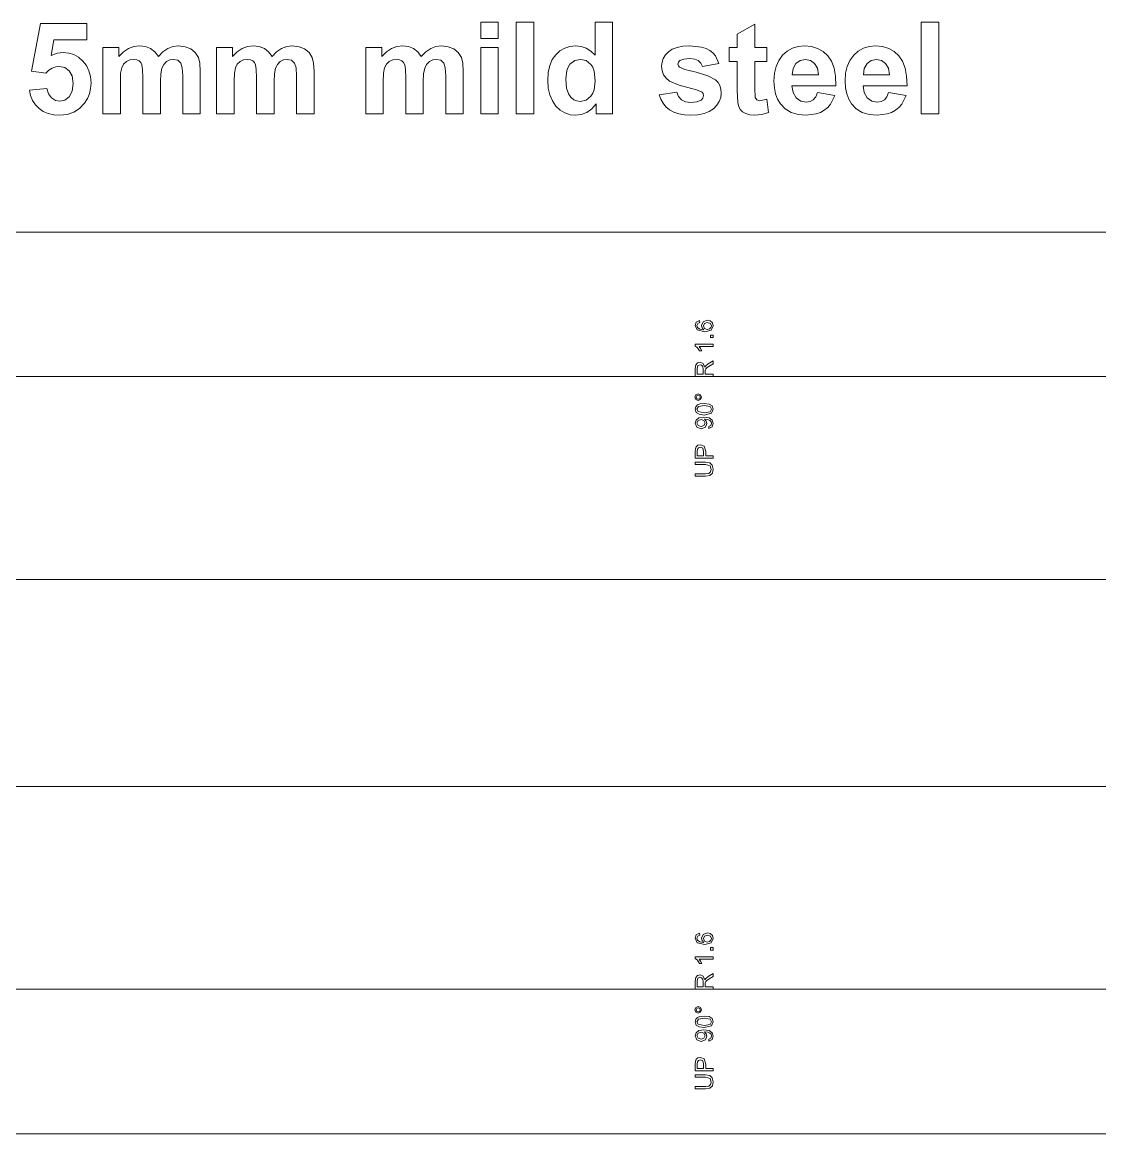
# Model space of a CAD drawing. Header units: millimetres. Extents: x 5 to 3562, y -58 to 420.
# Drawn here: x 2112.4 to 2320.7, y 205 to 420 of the extents above; entities that cross this region are included whole.
import ezdxf

# ---------------------------------------------------------------- set-up
doc = ezdxf.new("R2010")
doc.units = ezdxf.units.MM
doc.layers.add('2.5mm mild steel', color=7, linetype='BYLAYER', lineweight=5, true_color=0xffffff)
doc.layers.add('Layer0', color=7, linetype='BYLAYER', lineweight=5, true_color=0xffffff)

msp = doc.modelspace()

# ---------------------------------------------------------------- linework, layer by layer
at = {"layer": '2.5mm mild steel'}
for p, q in [((2114.19, 410.55), (2115.93, 419.76)), ((2115.93, 419.76), (2124.9, 419.76)), ((2124.9, 419.76), (2124.9, 416.58)), ((2201.03, 416.86), (2201.03, 420)), ((2201.03, 420), (2204.42, 420)), ((2204.42, 420), (2204.42, 416.86)), ((2207.9, 402.3), (2207.9, 420)), ((2207.9, 420), (2211.29, 420)), ((2211.29, 420), (2211.29, 402.3)), ((2223.13, 413.63), (2223.13, 420)), ((2223.13, 420), (2226.53, 420)), ((2226.53, 420), (2226.53, 402.3)), ((2250.65, 417.67), (2254.05, 419.65)), ((2254.05, 419.65), (2254.05, 415.12)), ((2286.22, 402.3), (2286.22, 420)), ((2286.22, 420), (2289.62, 420)), ((2289.62, 420), (2289.62, 402.3)), ((2250.65, 415.12), (2250.65, 417.67)), ((2118.5, 416.58), (2117.97, 413.58)), ((2124.9, 416.58), (2118.5, 416.58)), ((2127.95, 415.12), (2131.08, 415.12)), ((2127.95, 402.3), (2127.95, 415.12)), ((2131.08, 415.12), (2131.08, 413.37)), ((2131.96, 414.26), (2132.92, 414.9)), ((2132.92, 414.9), (2133.96, 415.29)), ((2133.96, 415.29), (2135.08, 415.41)), ((2135.08, 415.41), (2136.23, 415.29)), ((2136.23, 415.29), (2137.21, 414.91)), ((2137.21, 414.91), (2138.04, 414.27)), ((2139.58, 414.27), (2140.52, 414.91)), ((2140.52, 414.91), (2141.53, 415.29)), ((2141.53, 415.29), (2142.61, 415.41)), ((2142.61, 415.41), (2143.91, 415.27)), ((2143.91, 415.27), (2145, 414.84)), ((2149.94, 415.12), (2153.06, 415.12)), ((2149.94, 402.3), (2149.94, 415.12)), ((2153.06, 415.12), (2153.06, 413.37)), ((2153.94, 414.26), (2154.9, 414.9)), ((2154.9, 414.9), (2155.94, 415.29)), ((2155.94, 415.29), (2157.06, 415.41)), ((2157.06, 415.41), (2158.21, 415.29)), ((2158.21, 415.29), (2159.2, 414.91)), ((2159.2, 414.91), (2160.02, 414.27)), ((2161.56, 414.27), (2162.51, 414.91)), ((2162.51, 414.91), (2163.52, 415.29)), ((2163.52, 415.29), (2164.59, 415.41)), ((2164.59, 415.41), (2165.9, 415.27)), ((2165.9, 415.27), (2166.98, 414.84)), ((2178.79, 415.12), (2181.92, 415.12)), ((2178.79, 402.3), (2178.79, 415.12)), ((2181.92, 415.12), (2181.92, 413.37)), ((2182.8, 414.26), (2183.76, 414.9)), ((2183.76, 414.9), (2184.79, 415.29)), ((2184.79, 415.29), (2185.91, 415.41)), ((2185.91, 415.41), (2187.06, 415.29)), ((2187.06, 415.29), (2188.05, 414.91)), ((2188.05, 414.91), (2188.87, 414.27)), ((2190.41, 414.27), (2191.36, 414.91)), ((2191.36, 414.91), (2192.37, 415.29)), ((2192.37, 415.29), (2193.45, 415.41)), ((2193.45, 415.41), (2194.75, 415.27)), ((2194.75, 415.27), (2195.84, 414.84)), ((2204.42, 416.86), (2201.03, 416.86)), ((2201.03, 402.3), (2201.03, 415.12)), ((2201.03, 415.12), (2204.42, 415.12)), ((2204.42, 415.12), (2204.42, 402.3)), ((2216.36, 414.46), (2217.27, 414.99)), ((2217.27, 414.99), (2218.29, 415.31)), ((2218.29, 415.31), (2219.41, 415.41)), ((2219.41, 415.41), (2220.45, 415.3)), ((2220.45, 415.3), (2221.42, 414.97)), ((2221.42, 414.97), (2222.31, 414.41)), ((2238.08, 414.77), (2239.01, 415.13)), ((2239.01, 415.13), (2240.12, 415.34)), ((2240.12, 415.34), (2241.41, 415.41)), ((2241.41, 415.41), (2243.7, 415.2)), ((2243.7, 415.2), (2244.6, 414.93)), ((2244.6, 414.93), (2245.32, 414.56)), ((2249.09, 412.42), (2249.09, 415.12)), ((2249.09, 415.12), (2250.65, 415.12)), ((2254.05, 415.12), (2256.37, 415.12)), ((2256.37, 415.12), (2256.37, 412.42)), ((2260.29, 414.4), (2261.29, 414.96)), ((2261.29, 414.96), (2262.39, 415.3)), ((2262.39, 415.3), (2263.61, 415.41)), ((2263.61, 415.41), (2264.97, 415.29)), ((2264.97, 415.29), (2266.17, 414.94)), ((2266.17, 414.94), (2267.22, 414.35)), ((2274.04, 414.4), (2275.04, 414.96)), ((2275.04, 414.96), (2276.14, 415.3)), ((2276.14, 415.3), (2277.36, 415.41)), ((2277.36, 415.41), (2278.72, 415.29)), ((2278.72, 415.29), (2279.92, 414.94)), ((2279.92, 414.94), (2280.98, 414.35)), ((2117.97, 413.58), (2119.12, 414)), ((2119.12, 414), (2120.29, 414.14)), ((2120.29, 414.14), (2121.37, 414.04)), ((2121.37, 414.04), (2122.37, 413.73)), ((2122.37, 413.73), (2123.29, 413.22)), ((2123.29, 413.22), (2124.11, 412.5)), ((2131.08, 413.37), (2131.96, 414.26)), ((2133.93, 412.82), (2133.18, 412.71)), ((2134.51, 412.75), (2133.93, 412.82)), ((2134.96, 412.55), (2134.51, 412.75)), ((2138.04, 414.27), (2138.7, 413.37)), ((2138.7, 413.37), (2139.58, 414.27)), ((2141.62, 412.82), (2140.93, 412.71)), ((2142.47, 412.64), (2141.62, 412.82)), ((2145, 414.84), (2145.85, 414.13)), ((2145.85, 414.13), (2146.46, 413.16)), ((2146.46, 413.16), (2146.72, 412.08)), ((2153.06, 413.37), (2153.94, 414.26)), ((2155.91, 412.82), (2155.17, 412.71)), ((2156.5, 412.75), (2155.91, 412.82)), ((2156.95, 412.55), (2156.5, 412.75)), ((2160.02, 414.27), (2160.68, 413.37)), ((2160.68, 413.37), (2161.56, 414.27)), ((2163.6, 412.82), (2162.91, 412.71)), ((2164.46, 412.64), (2163.6, 412.82)), ((2166.98, 414.84), (2167.84, 414.13)), ((2167.84, 414.13), (2168.44, 413.16)), ((2168.44, 413.16), (2168.71, 412.08)), ((2181.92, 413.37), (2182.8, 414.26)), ((2184.77, 412.82), (2184.02, 412.71)), ((2185.35, 412.75), (2184.77, 412.82)), ((2185.8, 412.55), (2185.35, 412.75)), ((2188.87, 414.27), (2189.54, 413.37)), ((2189.54, 413.37), (2190.41, 414.27)), ((2192.46, 412.82), (2191.77, 412.71)), ((2193.31, 412.64), (2192.46, 412.82)), ((2195.84, 414.84), (2196.69, 414.13)), ((2196.69, 414.13), (2197.3, 413.16)), ((2197.3, 413.16), (2197.56, 412.08)), ((2214.39, 411.63), (2214.87, 412.77)), ((2214.87, 412.77), (2215.54, 413.72)), ((2215.54, 413.72), (2216.36, 414.46)), ((2220.31, 412.82), (2219.2, 412.58)), ((2221.44, 412.57), (2220.31, 412.82)), ((2222.31, 414.41), (2223.13, 413.63)), ((2236.1, 412.28), (2236.34, 413.01)), ((2236.34, 413.01), (2236.75, 413.68)), ((2236.75, 413.68), (2237.33, 414.28)), ((2237.33, 414.28), (2238.08, 414.77)), ((2240.32, 412.88), (2239.55, 412.6)), ((2241.47, 412.97), (2240.32, 412.88)), ((2242.41, 412.87), (2241.47, 412.97)), ((2243.11, 412.58), (2242.41, 412.87)), ((2245.32, 414.56), (2245.91, 414.08)), ((2245.91, 414.08), (2246.4, 413.49)), ((2246.4, 413.49), (2247.08, 412.02)), ((2258.67, 412.62), (2259.4, 413.61)), ((2259.4, 413.61), (2260.29, 414.4)), ((2263.82, 412.82), (2262.8, 412.61)), ((2264.78, 412.63), (2263.82, 412.82)), ((2267.22, 414.35), (2268.13, 413.52)), ((2268.13, 413.52), (2268.85, 412.45)), ((2272.42, 412.62), (2273.15, 413.61)), ((2273.15, 413.61), (2274.04, 414.4)), ((2277.57, 412.82), (2276.55, 412.61)), ((2278.53, 412.63), (2277.57, 412.82)), ((2280.98, 414.35), (2281.88, 413.52)), ((2281.88, 413.52), (2282.6, 412.45)), ((2117.54, 410.71), (2116.94, 410.15)), ((2118.18, 411.12), (2117.54, 410.71)), ((2118.85, 411.36), (2118.18, 411.12)), ((2119.56, 411.44), (2118.85, 411.36)), ((2120.62, 411.24), (2119.56, 411.44)), ((2121.47, 410.63), (2120.62, 411.24)), ((2122.01, 409.61), (2121.47, 410.63)), ((2124.11, 412.5), (2124.8, 411.62)), ((2124.8, 411.62), (2125.29, 410.62)), ((2125.29, 410.62), (2125.59, 409.49)), ((2131.62, 411.18), (2131.41, 410.12)), ((2131.98, 411.88), (2131.62, 411.18)), ((2132.52, 412.39), (2131.98, 411.88)), ((2133.18, 412.71), (2132.52, 412.39)), ((2135.29, 412.22), (2134.96, 412.55)), ((2135.52, 411.74), (2135.29, 412.22)), ((2135.66, 410.87), (2135.52, 411.74)), ((2135.7, 409.33), (2135.66, 410.87)), ((2139.37, 411.11), (2139.17, 410.03)), ((2139.74, 411.85), (2139.37, 411.11)), ((2140.28, 412.38), (2139.74, 411.85)), ((2140.93, 412.71), (2140.28, 412.38)), ((2143.07, 412.09), (2142.47, 412.64)), ((2143.33, 411.2), (2143.07, 412.09)), ((2143.42, 409.63), (2143.33, 411.2)), ((2146.72, 412.08), (2146.81, 410.5)), ((2153.6, 411.18), (2153.4, 410.12)), ((2153.96, 411.88), (2153.6, 411.18)), ((2154.5, 412.39), (2153.96, 411.88)), ((2155.17, 412.71), (2154.5, 412.39)), ((2157.28, 412.22), (2156.95, 412.55)), ((2157.51, 411.74), (2157.28, 412.22)), ((2157.64, 410.87), (2157.51, 411.74)), ((2157.69, 409.33), (2157.64, 410.87)), ((2161.36, 411.11), (2161.15, 410.03)), ((2161.72, 411.85), (2161.36, 411.11)), ((2162.26, 412.38), (2161.72, 411.85)), ((2162.91, 412.71), (2162.26, 412.38)), ((2165.05, 412.09), (2164.46, 412.64)), ((2165.32, 411.2), (2165.05, 412.09)), ((2165.4, 409.63), (2165.32, 411.2)), ((2168.71, 412.08), (2168.8, 410.5)), ((2182.46, 411.18), (2182.25, 410.12)), ((2182.82, 411.88), (2182.46, 411.18)), ((2183.35, 412.39), (2182.82, 411.88)), ((2184.02, 412.71), (2183.35, 412.39)), ((2186.13, 412.22), (2185.8, 412.55)), ((2186.36, 411.74), (2186.13, 412.22)), ((2186.5, 410.87), (2186.36, 411.74)), ((2186.54, 409.33), (2186.5, 410.87)), ((2190.21, 411.11), (2190, 410.03)), ((2190.58, 411.85), (2190.21, 411.11)), ((2191.12, 412.38), (2190.58, 411.85)), ((2191.77, 412.71), (2191.12, 412.38)), ((2193.91, 412.09), (2193.31, 412.64)), ((2194.17, 411.2), (2193.91, 412.09)), ((2194.26, 409.63), (2194.17, 411.2)), ((2197.56, 412.08), (2197.65, 410.5)), ((2214.1, 410.29), (2214.39, 411.63)), ((2217.67, 410.66), (2217.47, 408.99)), ((2217.93, 411.32), (2217.67, 410.66)), ((2218.29, 411.86), (2217.93, 411.32)), ((2219.2, 412.58), (2218.29, 411.86)), ((2222.35, 411.85), (2221.44, 412.57)), ((2222.7, 411.28), (2222.35, 411.85)), ((2222.95, 410.56), (2222.7, 411.28)), ((2236.01, 411.48), (2236.1, 412.28)), ((2236.11, 410.6), (2236.01, 411.48)), ((2236.39, 409.83), (2236.11, 410.6)), ((2239.26, 412.29), (2239.17, 411.91)), ((2239.17, 411.91), (2239.25, 411.58)), ((2239.25, 411.58), (2239.5, 411.3)), ((2239.55, 412.6), (2239.26, 412.29)), ((2239.5, 411.3), (2240.52, 410.89)), ((2240.52, 410.89), (2242.67, 410.34)), ((2243.59, 412.09), (2243.11, 412.58)), ((2243.89, 411.43), (2243.59, 412.09)), ((2247.08, 412.02), (2243.89, 411.43)), ((2250.65, 412.42), (2249.09, 412.42)), ((2250.65, 406.83), (2250.65, 412.42)), ((2256.37, 412.42), (2254.05, 412.42)), ((2254.05, 412.42), (2254.05, 407.25)), ((2257.84, 410.12), (2258.15, 411.46)), ((2258.15, 411.46), (2258.67, 412.62)), ((2261.44, 411.05), (2261.27, 409.81)), ((2261.98, 412.01), (2261.44, 411.05)), ((2262.8, 412.61), (2261.98, 412.01)), ((2265.58, 412.05), (2264.78, 412.63)), ((2266.13, 411.11), (2265.58, 412.05)), ((2266.34, 409.81), (2266.13, 411.11)), ((2268.85, 412.45), (2269.35, 411.13)), ((2269.35, 411.13), (2269.64, 409.56)), ((2271.59, 410.12), (2271.9, 411.46)), ((2271.9, 411.46), (2272.42, 412.62)), ((2275.19, 411.05), (2275.02, 409.81)), ((2275.73, 412.01), (2275.19, 411.05)), ((2276.55, 412.61), (2275.73, 412.01)), ((2279.33, 412.05), (2278.53, 412.63)), ((2279.88, 411.11), (2279.33, 412.05)), ((2280.09, 409.81), (2279.88, 411.11)), ((2282.6, 412.45), (2283.1, 411.13)), ((2283.1, 411.13), (2283.39, 409.56)), ((2116.94, 410.15), (2114.19, 410.55)), ((2122.2, 408.18), (2122.01, 409.61)), ((2125.59, 409.49), (2125.68, 408.24)), ((2131.41, 410.12), (2131.35, 408.53)), ((2131.35, 408.53), (2131.35, 402.3)), ((2135.7, 402.3), (2135.7, 409.33)), ((2139.17, 410.03), (2139.1, 408.46)), ((2139.1, 408.46), (2139.1, 402.3)), ((2143.42, 402.3), (2143.42, 409.63)), ((2146.81, 410.5), (2146.81, 402.3)), ((2153.4, 410.12), (2153.33, 408.53)), ((2153.33, 408.53), (2153.33, 402.3)), ((2157.69, 402.3), (2157.69, 409.33)), ((2161.15, 410.03), (2161.08, 408.46)), ((2161.08, 408.46), (2161.08, 402.3)), ((2165.4, 402.3), (2165.4, 409.63)), ((2168.8, 410.5), (2168.8, 402.3)), ((2182.25, 410.12), (2182.18, 408.53)), ((2182.18, 408.53), (2182.18, 402.3)), ((2186.54, 402.3), (2186.54, 409.33)), ((2190, 410.03), (2189.93, 408.46)), ((2189.93, 408.46), (2189.93, 402.3)), ((2194.26, 402.3), (2194.26, 409.63)), ((2197.65, 410.5), (2197.65, 402.3)), ((2214.01, 408.76), (2214.1, 410.29)), ((2214.1, 407.26), (2214.01, 408.76)), ((2217.47, 408.99), (2217.61, 407.22)), ((2222.94, 406.93), (2223.15, 408.66)), ((2223.15, 408.66), (2222.95, 410.56)), ((2236.87, 409.16), (2236.39, 409.83)), ((2237.54, 408.59), (2236.87, 409.16)), ((2239.39, 407.8), (2237.54, 408.59)), ((2242.67, 410.34), (2244.97, 409.66)), ((2244.97, 409.66), (2246.46, 408.83)), ((2246.46, 408.83), (2246.92, 408.34)), ((2257.73, 408.62), (2257.84, 410.12)), ((2257.81, 407.34), (2257.73, 408.62)), ((2261.27, 409.81), (2266.34, 409.81)), ((2269.64, 409.56), (2269.71, 407.73)), ((2271.48, 408.62), (2271.59, 410.12)), ((2271.56, 407.34), (2271.48, 408.62)), ((2275.02, 409.81), (2280.09, 409.81)), ((2283.39, 409.56), (2283.46, 407.73)), ((2113.78, 406.85), (2117.16, 407.2)), ((2114.01, 405.8), (2113.78, 406.85)), ((2117.16, 407.2), (2117.45, 406.18)), ((2121.46, 405.58), (2122.01, 406.66)), ((2122.01, 406.66), (2122.2, 408.18)), ((2125.61, 407.18), (2125.37, 406.17)), ((2125.68, 408.24), (2125.61, 407.18)), ((2214.4, 405.93), (2214.1, 407.26)), ((2217.61, 407.22), (2218.04, 406.02)), ((2222.68, 406.25), (2222.94, 406.93)), ((2235.54, 405.96), (2238.95, 406.48)), ((2238.95, 406.48), (2239.28, 405.61)), ((2242.74, 406.94), (2239.39, 407.8)), ((2243.87, 406.49), (2242.74, 406.94)), ((2244.05, 406.2), (2243.87, 406.49)), ((2246.92, 408.34), (2247.25, 407.75)), ((2247.25, 407.75), (2247.45, 407.07)), ((2247.52, 406.31), (2247.43, 405.46)), ((2247.45, 407.07), (2247.52, 406.31)), ((2250.75, 404.44), (2250.65, 406.83)), ((2254.05, 407.25), (2254.12, 405.42)), ((2258.05, 406.18), (2257.81, 407.34)), ((2269.71, 407.73), (2261.21, 407.73)), ((2261.21, 407.73), (2261.43, 406.39)), ((2261.43, 406.39), (2262.03, 405.39)), ((2265.8, 405.55), (2266.15, 406.38)), ((2266.15, 406.38), (2269.53, 405.82)), ((2271.8, 406.18), (2271.56, 407.34)), ((2283.46, 407.73), (2274.96, 407.73)), ((2274.96, 407.73), (2275.18, 406.39)), ((2275.18, 406.39), (2275.78, 405.39)), ((2279.55, 405.55), (2279.9, 406.38)), ((2279.9, 406.38), (2283.28, 405.82)), ((2114.39, 404.86), (2114.01, 405.8)), ((2114.93, 404.03), (2114.39, 404.86)), ((2117.45, 406.18), (2118.02, 405.39)), ((2118.02, 405.39), (2118.79, 404.88)), ((2118.79, 404.88), (2119.66, 404.72)), ((2119.66, 404.72), (2120.64, 404.93)), ((2120.64, 404.93), (2121.46, 405.58)), ((2124.42, 404.34), (2123.47, 403.32)), ((2124.97, 405.23), (2124.42, 404.34)), ((2125.37, 406.17), (2124.97, 405.23)), ((2214.89, 404.77), (2214.4, 405.93)), ((2215.58, 403.79), (2214.89, 404.77)), ((2218.04, 406.02), (2218.49, 405.44)), ((2218.49, 405.44), (2219.02, 405.02)), ((2219.02, 405.02), (2219.64, 404.78)), ((2219.64, 404.78), (2220.33, 404.69)), ((2220.33, 404.69), (2221.42, 404.94)), ((2221.42, 404.94), (2222.32, 405.69)), ((2222.32, 405.69), (2222.68, 406.25)), ((2223.37, 404.19), (2222.52, 403.23)), ((2223.37, 402.3), (2223.37, 404.19)), ((2235.84, 405.1), (2235.54, 405.96)), ((2236.28, 404.33), (2235.84, 405.1)), ((2236.84, 403.65), (2236.28, 404.33)), ((2239.28, 405.61), (2239.83, 404.98)), ((2239.83, 404.98), (2240.63, 404.59)), ((2240.63, 404.59), (2241.69, 404.46)), ((2241.69, 404.46), (2242.84, 404.58)), ((2242.84, 404.58), (2243.67, 404.95)), ((2243.67, 404.95), (2244, 405.34)), ((2244, 405.34), (2244.11, 405.85)), ((2244.11, 405.85), (2244.05, 406.2)), ((2247.15, 404.67), (2246.69, 403.94)), ((2247.43, 405.46), (2247.15, 404.67)), ((2250.94, 403.69), (2250.75, 404.44)), ((2254.12, 405.42), (2254.42, 404.99)), ((2254.42, 404.99), (2254.99, 404.83)), ((2254.99, 404.83), (2256.36, 405.15)), ((2256.36, 405.15), (2256.65, 402.52)), ((2258.45, 405.13), (2258.05, 406.18)), ((2259, 404.2), (2258.45, 405.13)), ((2259.91, 403.24), (2259, 404.2)), ((2262.03, 405.39), (2262.91, 404.76)), ((2262.91, 404.76), (2263.99, 404.55)), ((2263.99, 404.55), (2264.72, 404.66)), ((2264.72, 404.66), (2265.33, 404.98)), ((2265.33, 404.98), (2265.8, 405.55)), ((2268.69, 404.18), (2268.13, 403.53)), ((2269.53, 405.82), (2268.69, 404.18)), ((2272.2, 405.13), (2271.8, 406.18)), ((2272.75, 404.2), (2272.2, 405.13)), ((2273.66, 403.24), (2272.75, 404.2)), ((2275.78, 405.39), (2276.66, 404.76)), ((2276.66, 404.76), (2277.74, 404.55)), ((2277.74, 404.55), (2278.47, 404.66)), ((2278.47, 404.66), (2279.08, 404.98)), ((2279.08, 404.98), (2279.55, 405.55)), ((2282.44, 404.18), (2281.88, 403.53)), ((2283.28, 405.82), (2282.44, 404.18)), ((2115.63, 403.32), (2114.93, 404.03)), ((2116.46, 402.74), (2115.63, 403.32)), ((2117.4, 402.33), (2116.46, 402.74)), ((2118.46, 402.08), (2117.4, 402.33)), ((2119.62, 402), (2118.46, 402.08)), ((2121.07, 402.15), (2119.62, 402)), ((2122.36, 402.59), (2121.07, 402.15)), ((2123.47, 403.32), (2122.36, 402.59)), ((2131.35, 402.3), (2127.95, 402.3)), ((2139.1, 402.3), (2135.7, 402.3)), ((2146.81, 402.3), (2143.42, 402.3)), ((2153.33, 402.3), (2149.94, 402.3)), ((2161.08, 402.3), (2157.69, 402.3)), ((2168.8, 402.3), (2165.4, 402.3)), ((2182.18, 402.3), (2178.79, 402.3)), ((2189.93, 402.3), (2186.54, 402.3)), ((2197.65, 402.3), (2194.26, 402.3)), ((2204.42, 402.3), (2201.03, 402.3)), ((2211.29, 402.3), (2207.9, 402.3)), ((2216.41, 403.01), (2215.58, 403.79)), ((2217.32, 402.46), (2216.41, 403.01)), ((2218.3, 402.12), (2217.32, 402.46)), ((2219.37, 402.01), (2218.3, 402.12)), ((2220.45, 402.15), (2219.37, 402.01)), ((2221.52, 402.55), (2220.45, 402.15)), ((2222.52, 403.23), (2221.52, 402.55)), ((2226.53, 402.3), (2223.37, 402.3)), ((2237.54, 403.07), (2236.84, 403.65)), ((2238.37, 402.61), (2237.54, 403.07)), ((2239.34, 402.28), (2238.37, 402.61)), ((2240.45, 402.08), (2239.34, 402.28)), ((2241.69, 402.01), (2240.45, 402.08)), ((2243.04, 402.09), (2241.69, 402.01)), ((2244.22, 402.33), (2243.04, 402.09)), ((2245.22, 402.73), (2244.22, 402.33)), ((2246.05, 403.28), (2245.22, 402.73)), ((2246.69, 403.94), (2246.05, 403.28)), ((2251.23, 403.12), (2250.94, 403.69)), ((2251.67, 402.67), (2251.23, 403.12)), ((2252.31, 402.32), (2251.67, 402.67)), ((2253.09, 402.09), (2252.31, 402.32)), ((2253.97, 402.01), (2253.09, 402.09)), ((2255.38, 402.14), (2253.97, 402.01)), ((2256.65, 402.52), (2255.38, 402.14)), ((2261.04, 402.56), (2259.91, 403.24)), ((2262.39, 402.15), (2261.04, 402.56)), ((2263.95, 402.01), (2262.39, 402.15)), ((2265.89, 402.26), (2263.95, 402.01)), ((2266.72, 402.56), (2265.89, 402.26)), ((2267.47, 402.98), (2266.72, 402.56)), ((2268.13, 403.53), (2267.47, 402.98)), ((2274.79, 402.56), (2273.66, 403.24)), ((2276.14, 402.15), (2274.79, 402.56)), ((2277.7, 402.01), (2276.14, 402.15)), ((2279.64, 402.26), (2277.7, 402.01)), ((2280.47, 402.56), (2279.64, 402.26)), ((2281.22, 402.98), (2280.47, 402.56)), ((2281.88, 403.53), (2281.22, 402.98)), ((2289.62, 402.3), (2286.22, 402.3))]:
    msp.add_line(p, q, dxfattribs=at)
at = {"layer": 'Layer0'}
for p, q in [((2466.6, 379.4), (2016.6, 379.4)), ((2242.49, 361.34), (2242.72, 362.01)), ((2242.88, 360.48), (2242.49, 361.34)), ((2242.72, 362.01), (2243.35, 362.32)), ((2243.02, 361.74), (2242.84, 361.32)), ((2242.84, 361.32), (2242.95, 360.96)), ((2243.38, 361.9), (2243.02, 361.74)), ((2243.35, 362.32), (2243.38, 361.9)), ((2243.71, 361.37), (2244.02, 362.09)), ((2243.83, 360.9), (2243.71, 361.37)), ((2244.02, 362.09), (2244.83, 362.38)), ((2244.29, 361.76), (2244.09, 361.28)), ((2244.09, 361.28), (2244.29, 360.8)), ((2244.85, 361.95), (2244.29, 361.76)), ((2244.83, 362.38), (2245.43, 362.24)), ((2245.44, 361.76), (2244.85, 361.95)), ((2245.43, 362.24), (2245.86, 361.86)), ((2245.66, 361.3), (2245.44, 361.76)), ((2245.55, 360.95), (2245.66, 361.3)), ((2246, 361.31), (2245.62, 360.44)), ((2245.86, 361.86), (2246, 361.31)), ((2244.34, 360.11), (2242.88, 360.48)), ((2242.95, 360.96), (2243.38, 360.65)), ((2243.38, 360.65), (2244.17, 360.53)), ((2244.17, 360.53), (2243.83, 360.9)), ((2244.29, 360.8), (2244.83, 360.6)), ((2245.62, 360.44), (2244.34, 360.11)), ((2244.83, 360.6), (2245.25, 360.69)), ((2245.25, 360.69), (2245.55, 360.95)), ((2245.46, 359.03), (2245.46, 359.51)), ((2245.46, 359.51), (2245.95, 359.51)), ((2245.95, 359.03), (2245.46, 359.03)), ((2245.95, 359.51), (2245.95, 359.03)), ((2242.49, 357.44), (2242.49, 357.71)), ((2242.49, 357.71), (2245.95, 357.71)), ((2242.95, 357.06), (2242.49, 357.44)), ((2243.35, 356.44), (2242.95, 357.06)), ((2245.95, 357.29), (2243.25, 357.29)), ((2243.25, 357.29), (2243.54, 356.89)), ((2243.54, 356.89), (2243.76, 356.44)), ((2245.95, 357.71), (2245.95, 357.29)), ((2243.76, 356.44), (2243.35, 356.44)), ((2242.5, 353.02), (2242.6, 353.72)), ((2242.5, 351.49), (2242.5, 353.02)), ((2242.6, 353.72), (2242.92, 354.1)), ((2243.04, 353.59), (2242.88, 353.04)), ((2242.88, 353.04), (2242.88, 351.95)), ((2242.92, 354.1), (2243.44, 354.24)), ((2243.44, 353.77), (2243.04, 353.59)), ((2243.44, 354.24), (2244.06, 354)), ((2243.75, 353.68), (2243.44, 353.77)), ((2243.96, 353.41), (2243.75, 353.68)), ((2244.02, 352.92), (2243.96, 353.41)), ((2244.02, 351.95), (2244.02, 352.92)), ((2244.06, 354), (2244.38, 353.27)), ((2244.38, 353.27), (2244.55, 353.55)), ((2244.43, 352.73), (2244.42, 352.47)), ((2244.53, 352.94), (2244.43, 352.73)), ((2244.76, 353.17), (2244.53, 352.94)), ((2244.55, 353.55), (2245.01, 353.92)), ((2245.23, 353.5), (2244.76, 353.17)), ((2245.01, 353.92), (2245.95, 354.52)), ((2245.95, 353.95), (2245.23, 353.5)), ((2245.95, 354.52), (2245.95, 353.95)), ((2245.95, 351.49), (2242.5, 351.49)), ((2242.88, 351.95), (2244.02, 351.95)), ((2244.42, 352.47), (2244.42, 351.95)), ((2244.42, 351.95), (2245.95, 351.95)), ((2245.95, 351.95), (2245.95, 351.49)), ((2242.45, 347.47), (2242.64, 347.93)), ((2242.64, 347.01), (2242.45, 347.47)), ((2242.64, 347.93), (2243.1, 348.12)), ((2243.1, 346.82), (2242.64, 347.01)), ((2242.82, 347.75), (2242.7, 347.47)), ((2242.7, 347.47), (2242.82, 347.19)), ((2243.1, 347.87), (2242.82, 347.75)), ((2242.82, 347.19), (2243.1, 347.08)), ((2242.92, 346), (2243.43, 346.21)), ((2243.1, 348.12), (2243.56, 347.93)), ((2243.38, 347.75), (2243.1, 347.87)), ((2243.1, 347.08), (2243.38, 347.19)), ((2243.56, 347.01), (2243.1, 346.82)), ((2243.49, 347.47), (2243.38, 347.75)), ((2243.38, 347.19), (2243.49, 347.47)), ((2243.43, 346.21), (2244.25, 346.29)), ((2243.56, 347.93), (2243.75, 347.47)), ((2243.75, 347.47), (2243.56, 347.01)), ((2244.25, 346.29), (2245.23, 346.16)), ((2245.23, 346.16), (2245.8, 345.79)), ((2242.49, 345.17), (2242.6, 345.65)), ((2242.69, 344.54), (2242.49, 345.17)), ((2242.6, 345.65), (2242.92, 346)), ((2243.27, 344.17), (2242.69, 344.54)), ((2243.12, 345.66), (2242.84, 345.16)), ((2242.84, 345.16), (2243.09, 344.7)), ((2243.09, 344.7), (2244.25, 344.48)), ((2244.25, 345.85), (2243.12, 345.66)), ((2244.25, 344.04), (2243.27, 344.17)), ((2245.38, 345.66), (2244.25, 345.85)), ((2244.25, 344.48), (2245.38, 344.68)), ((2245.65, 344.38), (2244.25, 344.04)), ((2245.66, 345.17), (2245.38, 345.66)), ((2245.38, 344.68), (2245.66, 345.17)), ((2246, 345.17), (2245.65, 344.38)), ((2245.8, 345.79), (2246, 345.17)), ((2242.49, 342.45), (2242.67, 343.07)), ((2242.81, 341.68), (2242.49, 342.45)), ((2242.67, 343.07), (2243.19, 343.49)), ((2243.05, 342.97), (2242.84, 342.5)), ((2242.84, 342.5), (2243.07, 342.01)), ((2243.63, 343.16), (2243.05, 342.97)), ((2243.07, 342.01), (2243.67, 341.81)), ((2243.19, 343.49), (2244.15, 343.63)), ((2244.2, 342.98), (2243.63, 343.16)), ((2243.67, 341.81), (2244.2, 342)), ((2244.15, 343.63), (2245.2, 343.49)), ((2244.41, 342.49), (2244.2, 342.98)), ((2244.2, 342), (2244.41, 342.49)), ((2244.41, 343.21), (2244.33, 343.21)), ((2244.33, 343.21), (2244.65, 342.86)), ((2244.93, 343.15), (2244.41, 343.21)), ((2244.78, 342.39), (2244.47, 341.67)), ((2244.65, 342.86), (2244.78, 342.39)), ((2245.33, 342.99), (2244.93, 343.15)), ((2245.11, 341.84), (2245.53, 342.04)), ((2245.15, 341.43), (2245.11, 341.84)), ((2245.2, 343.49), (2245.8, 343.06)), ((2245.57, 342.75), (2245.33, 342.99)), ((2245.53, 342.04), (2245.66, 342.41)), ((2245.66, 342.41), (2245.57, 342.75)), ((2246, 342.4), (2245.78, 341.74)), ((2245.8, 343.06), (2246, 342.4)), ((2243.65, 341.37), (2242.81, 341.68)), ((2244.47, 341.67), (2243.65, 341.37)), ((2245.78, 341.74), (2245.15, 341.43)), ((2242.54, 337.49), (2242.7, 337.91)), ((2242.7, 337.91), (2243.03, 338.19)), ((2243.14, 337.71), (2242.94, 337.42)), ((2243.03, 338.19), (2243.5, 338.29)), ((2243.51, 337.82), (2243.14, 337.71)), ((2243.5, 338.29), (2244.24, 338.01)), ((2243.98, 337.64), (2243.51, 337.82)), ((2244.14, 337.01), (2243.98, 337.64)), ((2244.24, 338.01), (2244.55, 337)), ((2242.5, 336.96), (2242.54, 337.49)), ((2242.5, 335.66), (2242.5, 336.96)), ((2245.95, 335.66), (2242.5, 335.66)), ((2242.94, 337.42), (2242.91, 337)), ((2242.91, 337), (2242.91, 336.12)), ((2242.91, 336.12), (2244.14, 336.12)), ((2244.14, 336.12), (2244.14, 337.01)), ((2244.55, 337), (2244.55, 336.12)), ((2244.55, 336.12), (2245.95, 336.12)), ((2245.95, 336.12), (2245.95, 335.66)), ((2242.5, 334.45), (2242.5, 334.91)), ((2242.5, 334.91), (2244.49, 334.91)), ((2244.49, 334.45), (2242.5, 334.45)), ((2244.49, 334.91), (2245.32, 334.79)), ((2245.37, 334.24), (2244.49, 334.45)), ((2245.32, 334.79), (2245.81, 334.36)), ((2245.59, 333.52), (2245.37, 334.24)), ((2245.48, 333.02), (2245.59, 333.52)), ((2245.81, 334.36), (2246, 333.56)), ((2246, 333.56), (2245.84, 332.77)), ((2242.5, 332.2), (2242.5, 332.65)), ((2242.5, 332.65), (2244.49, 332.65)), ((2244.49, 332.2), (2242.5, 332.2)), ((2244.49, 332.65), (2245.15, 332.74)), ((2245.36, 332.33), (2244.49, 332.2)), ((2245.15, 332.74), (2245.48, 333.02)), ((2245.84, 332.77), (2245.36, 332.33)), ((2416.6, 312.22), (2066.6, 312.22)), ((2066.6, 272.22), (2416.6, 272.22)), ((2242.49, 242.86), (2242.72, 243.53)), ((2242.72, 243.53), (2243.35, 243.84)), ((2243.02, 243.26), (2242.84, 242.84)), ((2243.38, 243.42), (2243.02, 243.26)), ((2243.35, 243.84), (2243.38, 243.42)), ((2243.71, 242.88), (2244.02, 243.6)), ((2244.02, 243.6), (2244.83, 243.9)), ((2244.29, 243.28), (2244.09, 242.8)), ((2244.85, 243.47), (2244.29, 243.28)), ((2244.83, 243.9), (2245.43, 243.76)), ((2245.44, 243.27), (2244.85, 243.47)), ((2245.43, 243.76), (2245.86, 243.37)), ((2245.66, 242.81), (2245.44, 243.27)), ((2245.86, 243.37), (2246, 242.82)), ((2242.88, 241.99), (2242.49, 242.86)), ((2242.84, 242.84), (2242.95, 242.48)), ((2244.34, 241.63), (2242.88, 241.99)), ((2242.95, 242.48), (2243.38, 242.17)), ((2243.38, 242.17), (2244.17, 242.05)), ((2243.83, 242.42), (2243.71, 242.88)), ((2244.17, 242.05), (2243.83, 242.42)), ((2244.09, 242.8), (2244.29, 242.31)), ((2244.29, 242.31), (2244.83, 242.11)), ((2245.62, 241.96), (2244.34, 241.63)), ((2244.83, 242.11), (2245.25, 242.2)), ((2245.25, 242.2), (2245.55, 242.46)), ((2245.46, 240.55), (2245.46, 241.03)), ((2245.46, 241.03), (2245.95, 241.03)), ((2245.55, 242.46), (2245.66, 242.81)), ((2246, 242.82), (2245.62, 241.96)), ((2245.95, 241.03), (2245.95, 240.55)), ((2242.49, 238.95), (2242.49, 239.23)), ((2242.49, 239.23), (2245.95, 239.23)), ((2242.95, 238.58), (2242.49, 238.95)), ((2245.95, 238.8), (2243.25, 238.8)), ((2243.25, 238.8), (2243.54, 238.4)), ((2245.95, 240.55), (2245.46, 240.55)), ((2245.95, 239.23), (2245.95, 238.8)), ((2243.35, 237.96), (2242.95, 238.58)), ((2243.76, 237.96), (2243.35, 237.96)), ((2243.54, 238.4), (2243.76, 237.96)), ((2242.5, 234.53), (2242.6, 235.23)), ((2242.5, 233.01), (2242.5, 234.53)), ((2242.6, 235.23), (2242.92, 235.61)), ((2243.04, 235.11), (2242.88, 234.55)), ((2242.88, 234.55), (2242.88, 233.46)), ((2242.92, 235.61), (2243.44, 235.76)), ((2243.44, 235.29), (2243.04, 235.11)), ((2243.44, 235.76), (2244.06, 235.52)), ((2243.75, 235.2), (2243.44, 235.29)), ((2243.96, 234.93), (2243.75, 235.2)), ((2244.02, 234.44), (2243.96, 234.93)), ((2244.02, 233.46), (2244.02, 234.44)), ((2244.06, 235.52), (2244.38, 234.79)), ((2244.38, 234.79), (2244.55, 235.06)), ((2244.53, 234.45), (2244.43, 234.24)), ((2244.76, 234.68), (2244.53, 234.45)), ((2244.55, 235.06), (2245.01, 235.44)), ((2245.23, 235.01), (2244.76, 234.68)), ((2245.01, 235.44), (2245.95, 236.04)), ((2245.95, 235.47), (2245.23, 235.01)), ((2245.95, 236.04), (2245.95, 235.47)), ((2245.95, 233.01), (2242.5, 233.01)), ((2242.88, 233.46), (2244.02, 233.46)), ((2244.43, 234.24), (2244.42, 233.99)), ((2244.42, 233.99), (2244.42, 233.46)), ((2244.42, 233.46), (2245.95, 233.46)), ((2245.95, 233.46), (2245.95, 233.01)), ((2242.45, 228.99), (2242.64, 229.45)), ((2242.64, 228.53), (2242.45, 228.99)), ((2242.64, 229.45), (2243.1, 229.64)), ((2243.1, 228.34), (2242.64, 228.53)), ((2242.82, 229.27), (2242.7, 228.99)), ((2242.7, 228.99), (2242.82, 228.71)), ((2243.1, 229.38), (2242.82, 229.27)), ((2242.82, 228.71), (2243.1, 228.59)), ((2243.1, 229.64), (2243.56, 229.45)), ((2243.38, 229.27), (2243.1, 229.38)), ((2243.1, 228.59), (2243.38, 228.71)), ((2243.56, 228.53), (2243.1, 228.34)), ((2243.49, 228.99), (2243.38, 229.27)), ((2243.38, 228.71), (2243.49, 228.99)), ((2243.56, 229.45), (2243.75, 228.99)), ((2243.75, 228.99), (2243.56, 228.53)), ((2242.49, 226.68), (2242.6, 227.17)), ((2242.69, 226.06), (2242.49, 226.68)), ((2242.6, 227.17), (2242.92, 227.51)), ((2243.27, 225.69), (2242.69, 226.06)), ((2243.12, 227.17), (2242.84, 226.68)), ((2242.84, 226.68), (2243.09, 226.21)), ((2242.92, 227.51), (2243.43, 227.73)), ((2243.09, 226.21), (2244.25, 225.99)), ((2244.25, 227.37), (2243.12, 227.17)), ((2243.43, 227.73), (2244.25, 227.8)), ((2244.25, 227.8), (2245.23, 227.68)), ((2245.38, 227.17), (2244.25, 227.37)), ((2244.25, 225.99), (2245.38, 226.19)), ((2245.65, 225.9), (2244.25, 225.56)), ((2245.23, 227.68), (2245.8, 227.31)), ((2245.66, 226.68), (2245.38, 227.17)), ((2245.38, 226.19), (2245.66, 226.68)), ((2246, 226.68), (2245.65, 225.9)), ((2245.8, 227.31), (2246, 226.68)), ((2242.49, 223.97), (2242.67, 224.58)), ((2242.81, 223.2), (2242.49, 223.97)), ((2242.67, 224.58), (2243.19, 225.01)), ((2243.05, 224.49), (2242.84, 224.02)), ((2242.84, 224.02), (2243.07, 223.53)), ((2243.63, 224.68), (2243.05, 224.49)), ((2243.19, 225.01), (2244.15, 225.15)), ((2244.25, 225.56), (2243.27, 225.69)), ((2244.2, 224.49), (2243.63, 224.68)), ((2244.15, 225.15), (2245.2, 225.01)), ((2244.41, 224.01), (2244.2, 224.49)), ((2244.2, 223.52), (2244.41, 224.01)), ((2244.41, 224.73), (2244.33, 224.73)), ((2244.33, 224.73), (2244.65, 224.38)), ((2244.93, 224.67), (2244.41, 224.73)), ((2244.78, 223.91), (2244.47, 223.18)), ((2244.65, 224.38), (2244.78, 223.91)), ((2245.33, 224.51), (2244.93, 224.67)), ((2245.2, 225.01), (2245.8, 224.58)), ((2245.57, 224.27), (2245.33, 224.51)), ((2245.53, 223.55), (2245.66, 223.93)), ((2245.66, 223.93), (2245.57, 224.27)), ((2246, 223.92), (2245.78, 223.26)), ((2245.8, 224.58), (2246, 223.92)), ((2243.65, 222.89), (2242.81, 223.2)), ((2243.07, 223.53), (2243.67, 223.32)), ((2244.47, 223.18), (2243.65, 222.89)), ((2243.67, 223.32), (2244.2, 223.52)), ((2245.11, 223.36), (2245.53, 223.55)), ((2245.15, 222.95), (2245.11, 223.36)), ((2245.78, 223.26), (2245.15, 222.95)), ((2242.54, 219), (2242.7, 219.43)), ((2242.7, 219.43), (2243.03, 219.7)), ((2243.03, 219.7), (2243.5, 219.81)), ((2243.51, 219.34), (2243.14, 219.23)), ((2243.5, 219.81), (2244.24, 219.53)), ((2243.98, 219.15), (2243.51, 219.34)), ((2244.24, 219.53), (2244.55, 218.52)), ((2242.5, 218.48), (2242.54, 219)), ((2242.5, 217.18), (2242.5, 218.48)), ((2245.95, 217.18), (2242.5, 217.18)), ((2242.94, 218.94), (2242.91, 218.52)), ((2242.91, 218.52), (2242.91, 217.64)), ((2242.91, 217.64), (2244.14, 217.64)), ((2243.14, 219.23), (2242.94, 218.94)), ((2244.14, 218.53), (2243.98, 219.15)), ((2244.14, 217.64), (2244.14, 218.53)), ((2244.55, 218.52), (2244.55, 217.64)), ((2244.55, 217.64), (2245.95, 217.64)), ((2245.95, 217.64), (2245.95, 217.18)), ((2242.5, 215.97), (2242.5, 216.42)), ((2242.5, 216.42), (2244.49, 216.42)), ((2244.49, 215.97), (2242.5, 215.97)), ((2244.49, 216.42), (2245.32, 216.3)), ((2245.37, 215.75), (2244.49, 215.97)), ((2245.32, 216.3), (2245.81, 215.88)), ((2245.59, 215.04), (2245.37, 215.75)), ((2245.48, 214.54), (2245.59, 215.04)), ((2245.81, 215.88), (2246, 215.08)), ((2246, 215.08), (2245.84, 214.29)), ((2242.5, 213.72), (2242.5, 214.17)), ((2242.5, 214.17), (2244.49, 214.17)), ((2244.49, 213.72), (2242.5, 213.72)), ((2244.49, 214.17), (2245.15, 214.25)), ((2245.36, 213.85), (2244.49, 213.72)), ((2245.15, 214.25), (2245.48, 214.54)), ((2245.84, 214.29), (2245.36, 213.85)), ((2466.6, 205.03), (2016.6, 205.03))]:
    msp.add_line(p, q, dxfattribs=at)
at = {"layer": 'Layer0', "color": 2, "true_color": 0xffff00}
for p, q in [((2016.6, 351.46), (2466.6, 351.46)), ((2016.6, 232.97), (2466.6, 232.97))]:
    msp.add_line(p, q, dxfattribs=at)

doc.saveas('drawing.dxf')
